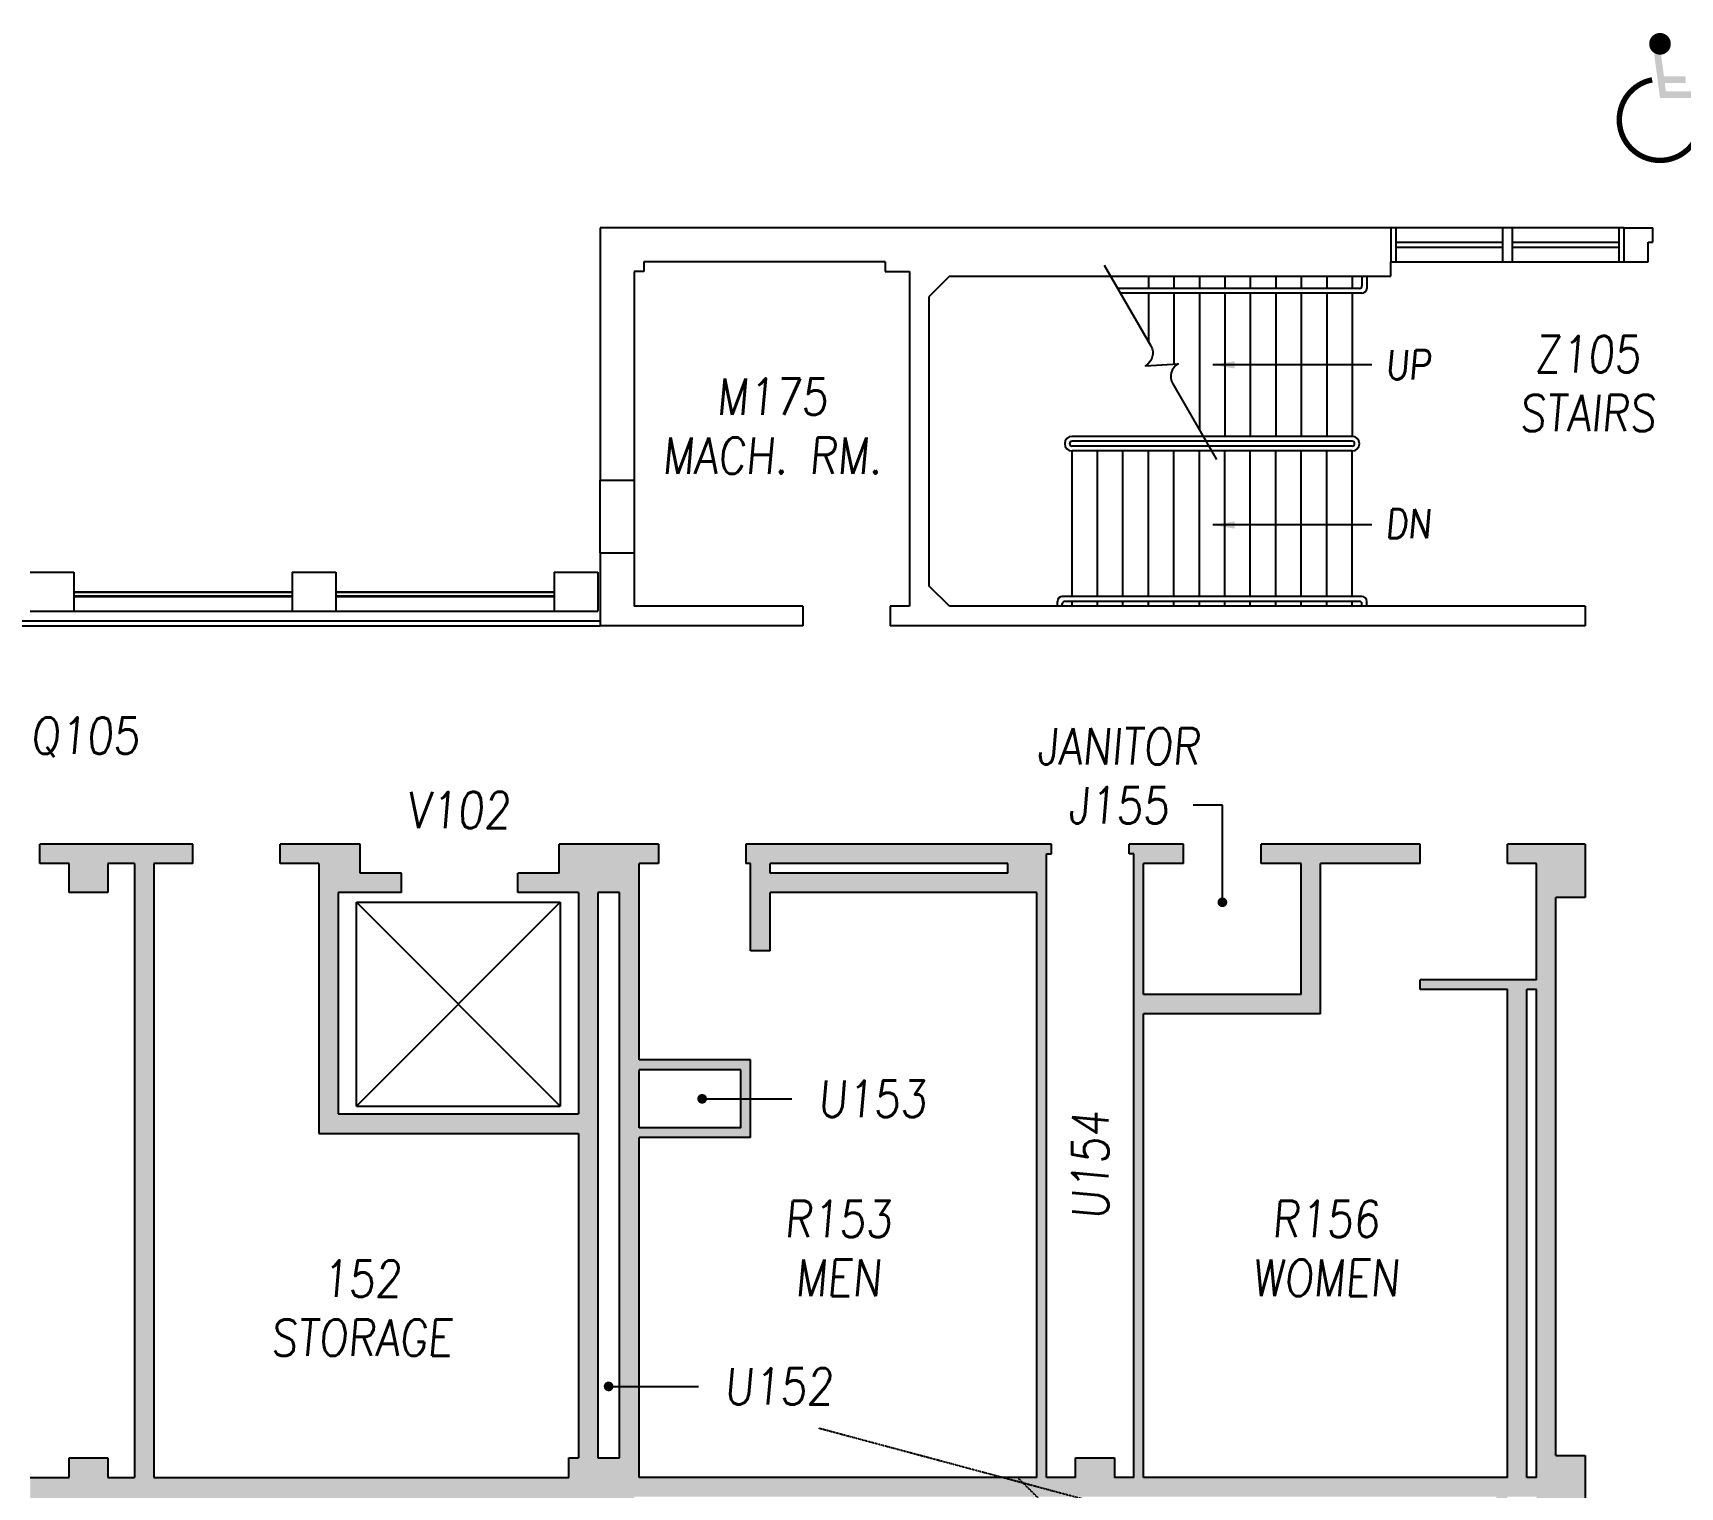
# Model space of a CAD drawing. Extents: x 689 to 4377, y 664 to 3532.
# Drawn here: x 2967 to 3646, y 2573 to 3173 of the extents above; entities that cross this region are included whole.
import ezdxf
from ezdxf.enums import TextEntityAlignment as Align

# ---------------------------------------------------------------- set-up
doc = ezdxf.new("R2010")
doc.units = 0
doc.header["$MEASUREMENT"] = 0
doc.linetypes.add('CENTER2', pattern=[1.125, 0.75, -0.125, 0.125, -0.125])
doc.linetypes.add('DASHED2', pattern=[0.375, 0.25, -0.125])
doc.layers.get('0').update_dxf_attribs({"linetype": 'CONTINUOUS'})
for name, color, linetype in [('A-BELOW', 111, 'CONTINUOUS'), ('A-FS-ID', 6, 'CONTINUOUS'), ('A-FS-NM', 6, 'CONTINUOUS'), ('A-GLAZ', 191, 'CONTINUOUS'), ('A-STRS', 4, 'CONTINUOUS'), ('A-WL-EX', 171, 'CONTINUOUS'), ('class_FILL', 252, 'CONTINUOUS'), ('class_OH_TECH', 43, 'DASHED2'), ('SHELL', 2, 'CONTINUOUS')]:
    doc.layers.add(name, color=color, linetype=linetype)
doc.styles.get("Standard").update_dxf_attribs({"font": 'ROMANS.shx', "width": 0.85, "oblique": 5, "height": 6})

# ---------------------------------------------------------------- blocks, each defined once
blk = doc.blocks.new('BOLT')
at = {"layer": 'SHELL', "color": 1, "const_width": 0.0186}
blk.add_lwpolyline([(-1756.3493, -1528.5973, 1), (-1756.3307, -1528.5973, 1)], format="xyb", close=True, dxfattribs=at)
at = {"layer": 'SHELL', "color": 1, "const_width": 0.00931}
for points in [[(-1756.3535, -1528.6591, 0.358291), (-1756.4099, -1528.7277, 1)], [(-1756.4099, -1528.7277, 0.880975), (-1756.2724, -1528.7451, 1)]]:
    blk.add_lwpolyline(points, format="xyb", dxfattribs=at)
at = {"layer": 'SHELL', "color": 1}
for points in [[(-1756.1624, -1528.6559), (-1756.1932, -1528.6737), (-1756.1384, -1528.579)], [(-1756.3517, -1528.6019), (-1756.3401, -1528.6004), (-1756.34, -1528.6904), (-1756.3298, -1528.6788)], [(-1756.3332, -1528.6531), (-1756.3317, -1528.6648), (-1756.2959, -1528.6531), (-1756.2959, -1528.6648)], [(-1756.1624, -1528.6559), (-1756.1182, -1528.6559), (-1756.1932, -1528.6737), (-1756.1503, -1528.6737)], [(-1756.1795, -1528.7448), (-1756.1503, -1528.6737), (-1756.1182, -1528.6559)], [(-1756.34, -1528.6904), (-1756.3298, -1528.6788), (-1756.2655, -1528.6904), (-1756.2561, -1528.6788)], [(-1756.2655, -1528.6904), (-1756.2561, -1528.6788), (-1756.2492, -1528.7649), (-1756.2406, -1528.7498)], [(-1756.2492, -1528.7649), (-1756.2406, -1528.7498), (-1756.2181, -1528.7546), (-1756.2206, -1528.7431)]]:
    blk.add_solid(points, dxfattribs=at)
blk = doc.blocks.new('IT-SCRN-07')
at = {"linetype": 'DASHED2', "ltscale": 0.5}
for points in [[(186.68, -186.68), (0, 0), (186.68, 186.68)], [(0, 42), (195, 0), (0, -42)]]:
    blk.add_lwpolyline(points, dxfattribs=at)
blk.add_lwpolyline([(5, -44), (0, -44), (0, 44), (5, 44)], close=True, dxfattribs=at)
at = {"linetype": 'DASHED2', "ltscale": 0.5, "const_width": 1}
blk.add_lwpolyline([(195, -7.5), (213, -7.5), (213, 7.5), (195, 7.5)], close=True, dxfattribs=at)
at = {"linetype": 'CENTER2', "ltscale": 0.5}
blk.add_lwpolyline([(0, 0), (195, 0)], dxfattribs=at)
blk = doc.blocks.new('IT-SCRN-09L')
at = {"linetype": 'DASHED2', "ltscale": 0.5}
for points in [[(186.68, -186.68), (0, 0), (186.68, 186.68)], [(0, 54), (238.5, 0), (0, -54)]]:
    blk.add_lwpolyline(points, dxfattribs=at)
for points in [[(-2.5, 58.38), (7.25, 58.38), (7.25, -72.62), (-2.5, -72.62)], [(-1.75, 57.62), (6.5, 57.62), (6.5, -60.44), (-1.75, -60.44)]]:
    blk.add_lwpolyline(points, close=True, dxfattribs=at)
at = {"linetype": 'DASHED2', "ltscale": 0.4}
blk.add_lwpolyline([(0, 54), (1, 54), (1, -54), (0, -54)], close=True, dxfattribs=at)
at = {"linetype": 'DASHED2', "ltscale": 0.5, "const_width": 1}
blk.add_lwpolyline([(238.5, -7.5), (256.5, -7.5), (256.5, 7.5), (238.5, 7.5)], close=True, dxfattribs=at)
at = {"linetype": 'CENTER2', "ltscale": 0.5}
blk.add_lwpolyline([(0, 0), (238.5, 0)], dxfattribs=at)

msp = doc.modelspace()

# ---------------------------------------------------------------- hatches: boundary and pattern name
at = {"layer": 'class_FILL'}
h = msp.add_hatch(color=256, dxfattribs=at)
h.dxf.hatch_style = 1
h.paths.add_polyline_path([(3214.81344, 2569.49503), (3570.18844, 2569.49503), (3570.18844, 2487.87003), (3579.18844, 2487.87003), (3579.18844, 2501.49503), (3594.81344, 2501.49503), (3594.81344, 2564.49503), (3606.81344, 2564.49503), (3606.81344, 2586.49503), (3594.81344, 2586.49503), (3594.81344, 2816.49503), (3606.81344, 2816.49503), (3606.81344, 2838.49503), (3574.81344, 2838.49503), (3574.81344, 2830.49503), (3586.81344, 2830.49503), (3586.81344, 2782.49503), (3538.81344, 2782.49503), (3538.81344, 2778.49503), (3574.81344, 2778.49503), (3574.81344, 2577.49503), (3424.81344, 2577.49503), (3424.81344, 2768.49503), (3497.81344, 2768.49503), (3497.81344, 2830.49503), (3538.81344, 2830.49503), (3538.81344, 2838.49503), (3473.31344, 2838.49503), (3473.31344, 2830.49503), (3489.81344, 2830.49503), (3489.81344, 2776.49503), (3424.81344, 2776.49503), (3424.81344, 2830.49503), (3441.31344, 2830.49503), (3441.31344, 2838.49503), (3418.81344, 2838.49503), (3418.81344, 2834.49503), (3420.81344, 2834.49503), (3420.81344, 2577.49503), (3412.81344, 2577.49503), (3412.81344, 2585.49503), (3396.81344, 2585.49503), (3396.81344, 2577.49503), (3384.81344, 2577.49503), (3384.81344, 2834.49503), (3386.81344, 2834.49503), (3386.81344, 2838.49503), (3260.81344, 2838.49503), (3260.81344, 2830.49503), (3262.81344, 2830.49503), (3262.81344, 2794.49503), (3270.81344, 2794.49503), (3270.81344, 2818.49503), (3380.81344, 2818.49503), (3380.81344, 2577.49503), (3216.81344, 2577.49503), (3216.81344, 2614.96026), (3208.81344, 2614.96026), (3208.81344, 2585.49503), (3199.81344, 2585.49503), (3199.81344, 2818.49503), (3208.81344, 2818.49503), (3208.81344, 2614.96026), (3216.81344, 2614.96026), (3216.81344, 2717.49503), (3262.81344, 2717.49503), (3262.81344, 2733.49503), (3258.81344, 2733.49503), (3258.81344, 2721.49503), (3216.81344, 2721.49503), (3216.81344, 2745.49503), (3258.81344, 2745.49503), (3258.81344, 2733.49503), (3262.81344, 2733.49503), (3262.81344, 2749.49503), (3216.81344, 2749.49503), (3216.81344, 2830.49503), (3224.81344, 2830.49503), (3224.81344, 2838.49503), (3183.81344, 2838.49503), (3183.81344, 2826.49503), (3166.81344, 2826.49503), (3166.81344, 2818.49503), (3191.81344, 2818.49503), (3191.81344, 2727.24503), (3092.81344, 2727.24503), (3092.81344, 2818.49503), (3118.81344, 2818.49503), (3118.81344, 2826.49503), (3101.81344, 2826.49503), (3101.81344, 2838.49503), (3068.81344, 2838.49503), (3068.81344, 2830.49503), (3084.81344, 2830.49503), (3084.81344, 2719.24503), (3191.81344, 2719.24503), (3191.81344, 2585.49503), (3187.81344, 2585.49503), (3187.81344, 2577.49503), (3016.81344, 2577.49503), (3016.81344, 2830.49503), (3032.81344, 2830.49503), (3032.81344, 2838.49503), (2969.81344, 2838.49503), (2969.81344, 2830.49503), (2981.81344, 2830.49503), (2981.81344, 2818.49503), (2997.81344, 2818.49503), (2997.81344, 2830.49503), (3008.81344, 2830.49503), (3008.81344, 2577.49503), (2997.81344, 2577.49503), (2997.81344, 2585.49503), (2981.81344, 2585.49503), (2981.81344, 2577.49503), (2965.81344, 2577.49503), (2965.81344, 2563.49503), (3200.81344, 2563.49503), (3200.81344, 2544.49503), (3214.81344, 2544.49503)])
h.paths.add_polyline_path([(3270.81344, 2826.49503), (3270.81344, 2830.49503), (3368.81344, 2830.49503), (3368.81344, 2826.49503)], flags=16)
h.paths.add_polyline_path([(3574.81344, 2569.49503), (3586.81344, 2569.49503), (3586.81344, 2541.49503), (3586.81344, 2509.49503), (3578.81344, 2509.49503), (3578.81344, 2517.49503), (3574.81344, 2517.49503)], flags=16)
h.paths.add_polyline_path([(3582.81344, 2577.49503), (3582.81344, 2778.49503), (3586.81344, 2778.49503), (3586.81344, 2577.49503)], flags=16)

# ---------------------------------------------------------------- linework, layer by layer
at = {"layer": 'A-BELOW'}
for p, q in [((3622.81344, 3092.49503), (3526.81344, 3092.49503)), ((3526.81344, 3078.49503), (3622.81344, 3078.49503)), ((3200.81344, 2958.49503), (3200.81344, 2988.49503)), ((3214.81344, 2988.49503), (3214.81344, 2958.49503)), ((2983.81344, 2934.49503), (3073.81344, 2934.49503)), ((3091.81344, 2934.49503), (3181.81344, 2934.49503)), ((2641.81344, 2928.49503), (3200.81344, 2928.49503)), ((2643.81344, 2930.49503), (3200.81344, 2930.49503))]:
    msp.add_line(p, q, dxfattribs=at)
at = {"layer": 'A-FS-ID'}
for p, q in [((3457.31344, 2854.49503), (3445.31344, 2854.49503)), ((3457.31344, 2814.49503), (3457.31344, 2854.49503)), ((3242.81344, 2733.49503), (3279.81251, 2733.49503)), ((3204.27168, 2614.96026), (3241.27074, 2614.96026))]:
    msp.add_line(p, q, dxfattribs=at)
at = {"layer": 'A-FS-ID', "const_width": 2}
for points in [[(3457.31344, 2813.49503, 1), (3457.31344, 2815.49503, 1)], [(3241.81344, 2733.49503, 1), (3243.81344, 2733.49503, 1)], [(3203.27168, 2614.96026, 1), (3205.27168, 2614.96026, 1)]]:
    msp.add_lwpolyline(points, format="xyb", close=True, dxfattribs=at)
at = {"layer": 'A-GLAZ'}
for p, q in [((3528.81344, 3092.49503), (3528.81344, 3078.49503)), ((3572.81344, 3092.49503), (3572.81344, 3078.49503)), ((3576.81344, 3092.49503), (3576.81344, 3078.49503)), ((3620.81344, 3092.49503), (3620.81344, 3078.49503)), ((3528.81344, 3086.49503), (3572.81344, 3086.49503)), ((3528.81344, 3084.49503), (3572.81344, 3084.49503)), ((3576.81344, 3086.49503), (3620.81344, 3086.49503)), ((3576.81344, 3084.49503), (3620.81344, 3084.49503)), ((2983.81344, 2942.49503), (3073.81344, 2942.49503)), ((2983.81344, 2942.24503), (3073.81344, 2942.24503)), ((2983.81344, 2940.74503), (3073.81344, 2940.74503)), ((2983.81344, 2940.49503), (3073.81344, 2940.49503)), ((3091.81344, 2942.49503), (3181.81344, 2942.49503)), ((3091.81344, 2942.24503), (3181.81344, 2942.24503)), ((3091.81344, 2940.74503), (3181.81344, 2940.74503)), ((3091.81344, 2940.49503), (3181.81344, 2940.49503))]:
    msp.add_line(p, q, dxfattribs=at)
at = {"layer": 'A-STRS'}
for p, q in [((3426.81344, 3072.49503), (3426.81344, 3067.49503)), ((3437.31344, 3072.49503), (3437.31344, 3067.49503)), ((3447.81344, 3072.49503), (3447.81344, 3067.49503)), ((3458.31344, 3072.49503), (3458.31344, 3067.49503)), ((3468.81344, 3072.49503), (3468.81344, 3067.49503)), ((3479.31344, 3072.49503), (3479.31344, 3067.49503)), ((3489.81344, 3072.49503), (3489.81344, 3067.49503)), ((3500.31344, 3072.49503), (3500.31344, 3067.49503)), ((3510.81344, 3072.49503), (3510.81344, 3067.49503)), ((3514.81344, 3072.49503), (3514.81344, 3068.49503)), ((3516.81344, 3072.49503), (3516.81344, 3067.49503)), ((3513.81344, 3067.49503), (3414.12691, 3067.49503)), ((3514.81344, 3065.49503), (3415.28161, 3065.49503)), ((3426.81344, 3065.49503), (3426.81344, 3045.52131)), ((3437.31344, 3065.49503), (3437.31344, 3036.29515)), ((3447.81344, 3065.49503), (3447.81344, 3009.14825)), ((3458.31344, 3065.49503), (3458.31344, 3006.49503)), ((3468.81344, 3065.49503), (3468.81344, 3006.49503)), ((3479.31344, 3065.49503), (3479.31344, 3006.49503)), ((3489.81344, 3065.49503), (3489.81344, 3006.49503)), ((3500.31344, 3065.49503), (3500.31344, 3006.49503)), ((3510.81344, 3065.49503), (3510.81344, 3006.49503)), ((3518.85376, 3035.99503), (3453.31344, 3035.99503)), ((3510.81344, 3006.49503), (3395.31344, 3006.49503)), ((3510.81344, 3004.49503), (3395.31344, 3004.49503)), ((3510.81344, 3002.49503), (3395.31344, 3002.49503)), ((3510.81344, 3000.49503), (3395.31344, 3000.49503)), ((3395.31344, 2940.49503), (3395.31344, 3000.49503)), ((3405.81344, 2940.49503), (3405.81344, 3000.49503)), ((3416.31344, 2940.49503), (3416.31344, 3000.49503)), ((3426.81344, 2940.49503), (3426.81344, 3000.49503)), ((3437.31344, 2940.49503), (3437.31344, 3000.49503)), ((3447.81344, 2940.49503), (3447.81344, 3000.49503)), ((3458.31344, 2940.49503), (3458.31344, 3000.49503)), ((3468.81344, 2940.49503), (3468.81344, 3000.49503)), ((3479.31344, 2940.49503), (3479.31344, 3000.49503)), ((3489.81344, 2940.49503), (3489.81344, 3000.49503)), ((3500.31344, 2940.49503), (3500.31344, 3000.49503)), ((3510.81344, 2940.49503), (3510.81344, 3000.49503)), ((3518.85376, 2969.99503), (3453.31344, 2969.99503)), ((3514.81344, 2940.49503), (3391.31344, 2940.49503)), ((3389.31344, 2936.49503), (3389.31344, 2938.49503)), ((3391.31344, 2936.49503), (3391.31344, 2937.49503)), ((3513.81344, 2938.49503), (3392.31344, 2938.49503)), ((3395.31344, 2936.49503), (3395.31344, 2938.49503)), ((3405.81344, 2936.49503), (3405.81344, 2938.49503)), ((3416.31344, 2936.49503), (3416.31344, 2938.49503)), ((3426.81344, 2936.49503), (3426.81344, 2938.49503)), ((3437.31344, 2936.49503), (3437.31344, 2938.49503)), ((3447.81344, 2936.49503), (3447.81344, 2938.49503)), ((3458.31344, 2936.49503), (3458.31344, 2938.49503)), ((3468.81344, 2936.49503), (3468.81344, 2938.49503)), ((3479.31344, 2936.49503), (3479.31344, 2938.49503)), ((3489.81344, 2936.49503), (3489.81344, 2938.49503)), ((3500.31344, 2936.49503), (3500.31344, 2938.49503)), ((3510.81344, 2936.49503), (3510.81344, 2938.49503)), ((3514.81344, 2936.49503), (3514.81344, 2937.49503)), ((3516.81344, 2936.49503), (3516.81344, 2938.49503)), ((3184.31344, 2814.49503), (3100.31344, 2730.49503)), ((3100.31344, 2814.49503), (3184.31344, 2730.49503)), ((3100.31344, 2814.49503), (3184.31344, 2814.49503)), ((3100.31344, 2730.49503), (3100.31344, 2814.49503)), ((3184.31344, 2814.49503), (3184.31344, 2730.49503)), ((3100.31344, 2730.49503), (3184.31344, 2730.49503))]:
    msp.add_line(p, q, dxfattribs=at)
msp.add_lwpolyline([(3408.62601, 3077.02288), (3427.81344, 3043.78926, -0.414213562), (3425.61729, 3035.59311), (3439.0096, 3036.39696, 0.414213562), (3436.81344, 3028.2008), (3454.81344, 2997.02389)], format="xyb", dxfattribs=at)
for centre, radius, start, end in [((3513.81344, 3068.49503), 1, 270, 0), ((3514.81344, 3067.49503), 2, 270, 0), ((3395.31344, 3003.49503), 3, 90, 270), ((3395.31344, 3003.49503), 1, 90, 270), ((3510.81344, 3003.49503), 3, 270, 90), ((3510.81344, 3003.49503), 1, 270, 90), ((3391.31344, 2938.49503), 2, 90, 180), ((3514.81344, 2938.49503), 2, 0, 90), ((3392.31344, 2937.49503), 1, 90, 180), ((3513.81344, 2937.49503), 1, 0, 90)]:
    msp.add_arc(centre, radius, start, end, dxfattribs=at)
for points in [[(3462.31344, 3034.49503), (3462.31344, 3037.49503), (3453.31344, 3035.99503)], [(3462.31344, 2968.49503), (3462.31344, 2971.49503), (3453.31344, 2969.99503)]]:
    msp.add_solid(points, dxfattribs=at)
at = {"layer": 'A-WL-EX'}
for p, q in [((3526.81344, 3092.49503), (3200.81344, 3092.49503)), ((3200.81344, 3092.49503), (3200.81344, 2988.49503)), ((3526.81344, 3092.49503), (3526.81344, 3078.49503)), ((3622.81344, 3092.49503), (3622.81344, 3078.49503)), ((3622.81344, 3092.49503), (3634.81344, 3092.49503)), ((3634.81344, 3086.49503), (3634.81344, 3092.49503)), ((3632.81344, 3086.49503), (3634.81344, 3086.49503)), ((3632.81344, 3078.49503), (3632.81344, 3086.49503)), ((3200.81344, 3078.49503), (3200.81344, 3005.49503)), ((3318.31344, 3078.49503), (3218.81344, 3078.49503)), ((3218.81344, 3078.49503), (3218.81344, 3074.49503)), ((3318.31344, 3078.49503), (3318.31344, 3074.49503)), ((3526.81344, 3072.49503), (3526.81344, 3078.49503)), ((3622.81344, 3078.49503), (3632.81344, 3078.49503)), ((3214.81344, 3074.49503), (3214.81344, 2988.49503)), ((3218.81344, 3074.49503), (3214.81344, 3074.49503)), ((3318.31344, 3074.49503), (3328.31344, 3074.49503)), ((3328.31344, 3074.49503), (3328.31344, 2936.49503)), ((3344.79873, 3072.49503), (3336.31344, 3064.00975)), ((3344.79873, 3072.49503), (3526.81344, 3072.49503)), ((3336.31344, 3064.00975), (3336.31344, 2944.98031)), ((3200.81344, 2988.49503), (3214.81344, 2988.49503)), ((3200.81344, 2958.49503), (3214.81344, 2958.49503)), ((3200.81344, 2958.49503), (3200.81344, 2928.49503)), ((3214.81344, 2958.49503), (3214.81344, 2936.49503)), ((2965.81344, 2950.49503), (2983.81344, 2950.49503)), ((2983.81344, 2950.49503), (2983.81344, 2934.49503)), ((3073.81344, 2950.49503), (3091.81344, 2950.49503)), ((3073.81344, 2950.49503), (3073.81344, 2934.49503)), ((3091.81344, 2950.49503), (3091.81344, 2934.49503)), ((3181.81344, 2950.49503), (3199.81344, 2950.49503)), ((3181.81344, 2950.49503), (3181.81344, 2934.49503)), ((3199.81344, 2950.49503), (3199.81344, 2934.49503)), ((3344.79873, 2936.49503), (3336.31344, 2944.98031)), ((2965.81344, 2934.49503), (2983.81344, 2934.49503)), ((3073.81344, 2934.49503), (3091.81344, 2934.49503)), ((3181.81344, 2934.49503), (3199.81344, 2934.49503)), ((3284.31344, 2936.49503), (3214.81344, 2936.49503)), ((3284.31344, 2936.49503), (3284.31344, 2928.49503)), ((3328.31344, 2936.49503), (3320.31344, 2936.49503)), ((3320.31344, 2936.49503), (3320.31344, 2928.49503)), ((3606.81344, 2936.49503), (3344.79873, 2936.49503)), ((3606.81344, 2936.49503), (3606.81344, 2928.49503)), ((3284.31344, 2928.49503), (3200.81344, 2928.49503)), ((3606.81344, 2928.49503), (3320.31344, 2928.49503)), ((3032.81344, 2838.49503), (2969.81344, 2838.49503)), ((2969.81344, 2830.49503), (2969.81344, 2838.49503)), ((3032.81344, 2830.49503), (3032.81344, 2838.49503)), ((3101.81344, 2838.49503), (3068.81344, 2838.49503)), ((3068.81344, 2830.49503), (3068.81344, 2838.49503)), ((3101.81344, 2826.49503), (3101.81344, 2838.49503)), ((3224.81344, 2838.49503), (3183.81344, 2838.49503)), ((3183.81344, 2826.49503), (3183.81344, 2838.49503)), ((3224.81344, 2838.49503), (3224.81344, 2830.49503)), ((3386.81344, 2838.49503), (3260.81344, 2838.49503)), ((3260.81344, 2838.49503), (3260.81344, 2830.49503)), ((3386.81344, 2834.49503), (3386.81344, 2838.49503)), ((3441.31344, 2838.49503), (3418.81344, 2838.49503)), ((3418.81344, 2834.49503), (3418.81344, 2838.49503)), ((3441.31344, 2830.49503), (3441.31344, 2838.49503)), ((3538.81344, 2838.49503), (3473.31344, 2838.49503)), ((3473.31344, 2830.49503), (3473.31344, 2838.49503)), ((3538.81344, 2830.49503), (3538.81344, 2838.49503)), ((3606.81344, 2838.49503), (3574.81344, 2838.49503)), ((3574.81344, 2830.49503), (3574.81344, 2838.49503)), ((3606.81344, 2838.49503), (3606.81344, 2816.49503)), ((3384.81344, 2577.49503), (3384.81344, 2834.49503)), ((3384.81344, 2834.49503), (3386.81344, 2834.49503)), ((3420.81344, 2834.49503), (3418.81344, 2834.49503)), ((3420.81344, 2577.49503), (3420.81344, 2834.49503)), ((2981.81344, 2830.49503), (2969.81344, 2830.49503)), ((2981.81344, 2818.49503), (2981.81344, 2830.49503)), ((2997.81344, 2830.49503), (2997.81344, 2818.49503)), ((3008.81344, 2830.49503), (2997.81344, 2830.49503)), ((3008.81344, 2830.49503), (3008.81344, 2577.49503)), ((3016.81344, 2830.49503), (3016.81344, 2577.49503)), ((3032.81344, 2830.49503), (3016.81344, 2830.49503)), ((3084.81344, 2830.49503), (3068.81344, 2830.49503)), ((3084.81344, 2830.49503), (3084.81344, 2719.24503)), ((3118.81344, 2826.49503), (3101.81344, 2826.49503)), ((3118.81344, 2818.49503), (3118.81344, 2826.49503)), ((3166.81344, 2818.49503), (3166.81344, 2826.49503)), ((3183.81344, 2826.49503), (3166.81344, 2826.49503)), ((3216.81344, 2749.49503), (3216.81344, 2830.49503)), ((3224.81344, 2830.49503), (3216.81344, 2830.49503)), ((3262.81344, 2830.49503), (3260.81344, 2830.49503)), ((3262.81344, 2794.49503), (3262.81344, 2830.49503)), ((3368.81344, 2830.49503), (3270.81344, 2830.49503)), ((3270.81344, 2826.49503), (3270.81344, 2830.49503)), ((3368.81344, 2826.49503), (3270.81344, 2826.49503)), ((3368.81344, 2826.49503), (3368.81344, 2830.49503)), ((3424.81344, 2776.49503), (3424.81344, 2830.49503)), ((3441.31344, 2830.49503), (3424.81344, 2830.49503)), ((3489.81344, 2830.49503), (3473.31344, 2830.49503)), ((3489.81344, 2776.49503), (3489.81344, 2830.49503)), ((3497.81344, 2768.49503), (3497.81344, 2830.49503)), ((3538.81344, 2830.49503), (3497.81344, 2830.49503)), ((3586.81344, 2830.49503), (3574.81344, 2830.49503)), ((3586.81344, 2782.49503), (3586.81344, 2830.49503)), ((2997.81344, 2818.49503), (2981.81344, 2818.49503)), ((3092.81344, 2818.49503), (3092.81344, 2727.24503)), ((3118.81344, 2818.49503), (3092.81344, 2818.49503)), ((3191.81344, 2818.49503), (3166.81344, 2818.49503)), ((3191.81344, 2818.49503), (3191.81344, 2727.24503)), ((3199.81344, 2818.49503), (3199.81344, 2585.49503)), ((3208.81344, 2818.49503), (3199.81344, 2818.49503)), ((3208.81344, 2585.49503), (3208.81344, 2818.49503)), ((3380.81344, 2818.49503), (3270.81344, 2818.49503)), ((3270.81344, 2794.49503), (3270.81344, 2818.49503)), ((3380.81344, 2577.49503), (3380.81344, 2818.49503)), ((3594.81344, 2586.49503), (3594.81344, 2816.49503)), ((3606.81344, 2816.49503), (3594.81344, 2816.49503)), ((3270.81344, 2794.49503), (3262.81344, 2794.49503)), ((3586.81344, 2782.49503), (3538.81344, 2782.49503)), ((3538.81344, 2778.49503), (3538.81344, 2782.49503)), ((3574.81344, 2778.49503), (3538.81344, 2778.49503)), ((3574.81344, 2577.49503), (3574.81344, 2778.49503)), ((3582.81344, 2577.49503), (3582.81344, 2778.49503)), ((3586.81344, 2778.49503), (3582.81344, 2778.49503)), ((3586.81344, 2577.49503), (3586.81344, 2778.49503)), ((3489.81344, 2776.49503), (3424.81344, 2776.49503)), ((3497.81344, 2768.49503), (3424.81344, 2768.49503)), ((3424.81344, 2577.49503), (3424.81344, 2768.49503)), ((3262.81344, 2749.49503), (3216.81344, 2749.49503)), ((3258.81344, 2745.49503), (3216.81344, 2745.49503)), ((3216.81344, 2721.49503), (3216.81344, 2745.49503)), ((3258.81344, 2721.49503), (3258.81344, 2745.49503)), ((3262.81344, 2717.49503), (3262.81344, 2749.49503)), ((3092.81344, 2727.24503), (3191.81344, 2727.24503)), ((3084.81344, 2719.24503), (3191.81344, 2719.24503)), ((3191.81344, 2719.24503), (3191.81344, 2585.49503)), ((3258.81344, 2721.49503), (3216.81344, 2721.49503)), ((3216.81344, 2577.49503), (3216.81344, 2717.49503)), ((3262.81344, 2717.49503), (3216.81344, 2717.49503)), ((2981.81344, 2577.49503), (2981.81344, 2585.49503)), ((2981.81344, 2585.49503), (2997.81344, 2585.49503)), ((2997.81344, 2585.49503), (2997.81344, 2577.49503)), ((3187.81344, 2577.49503), (3187.81344, 2585.49503)), ((3187.81344, 2585.49503), (3191.81344, 2585.49503)), ((3199.81344, 2585.49503), (3208.81344, 2585.49503)), ((3396.81344, 2577.49503), (3396.81344, 2585.49503)), ((3396.81344, 2585.49503), (3412.81344, 2585.49503)), ((3412.81344, 2585.49503), (3412.81344, 2577.49503)), ((3594.81344, 2586.49503), (3606.81344, 2586.49503)), ((3606.81344, 2586.49503), (3606.81344, 2564.49503)), ((2965.81344, 2577.49503), (2981.81344, 2577.49503)), ((2997.81344, 2577.49503), (3008.81344, 2577.49503)), ((3016.81344, 2577.49503), (3187.81344, 2577.49503)), ((3380.81344, 2577.49503), (3216.81344, 2577.49503)), ((3396.81344, 2577.49503), (3384.81344, 2577.49503)), ((3420.81344, 2577.49503), (3412.81344, 2577.49503)), ((3574.81344, 2577.49503), (3424.81344, 2577.49503)), ((3586.81344, 2577.49503), (3582.81344, 2577.49503))]:
    msp.add_line(p, q, dxfattribs=at)

# ---------------------------------------------------------------- block references
at = {"layer": 'class_OH_TECH', "lineweight": 13}
for name, p, rotation in [('IT-SCRN-07', (3545.86793, 2529.51027), 210), ('IT-SCRN-09L', (3559.31344, 2390.99503), 180)]:
    msp.add_blockref(name, p, dxfattribs=dict(at, rotation=rotation))
at = {"layer": 'SHELL', "xscale": 240, "yscale": 240, "zscale": 240}
msp.add_blockref('BOLT', (425159.31485, 370031.63956), dxfattribs=at)

# ---------------------------------------------------------------- texts
at = {"layer": 'A-FS-ID', "oblique": 5, "width": 0.85}
for s, p in [('Z105', (3607.73132, 3040.38984)), ('M175', (3271.56344, 3022.8947)), ('Q105', (2988.31344, 2882.49503)), ('V102', (3142.31344, 2852.49503)), ('J155', (3414.42197, 2854.49503)), ('U153', (3312.81251, 2733.49503)), ('R153', (3298.81344, 2683.99503)), ('R156', (3499.81344, 2683.99503)), ('152', (3102.31344, 2659.37003)), ('U152', (3274.27074, 2614.96026))]:
    msp.add_text(s, height=15, dxfattribs=at).set_placement(p, align=Align.MIDDLE)
msp.add_text('U154', height=15, rotation=90, dxfattribs=at).set_placement((3402.81344, 2705.99503), align=Align.MIDDLE)
at = {"layer": 'A-FS-NM', "oblique": 5, "width": 0.85}
for s, p in [('STAIRS', (3607.73132, 3016.10413)), ('MACH. RM.', (3271.56344, 2998.60899)), ('JANITOR', (3414.42197, 2878.78075)), ('MEN', (3298.81344, 2659.70932)), ('WOMEN', (3499.81344, 2659.70932)), ('STORAGE', (3102.31344, 2635.08432))]:
    msp.add_text(s, height=15, dxfattribs=at).set_placement(p, align=Align.MIDDLE)
at = {"layer": 'A-STRS', "oblique": 5, "width": 0.85}
for s, p in [('UP', (3533.88899, 3035.99503)), ('DN', (3533.88899, 2970.49503))]:
    msp.add_text(s, height=12, dxfattribs=at).set_placement(p, align=Align.MIDDLE)

doc.saveas('drawing.dxf')
